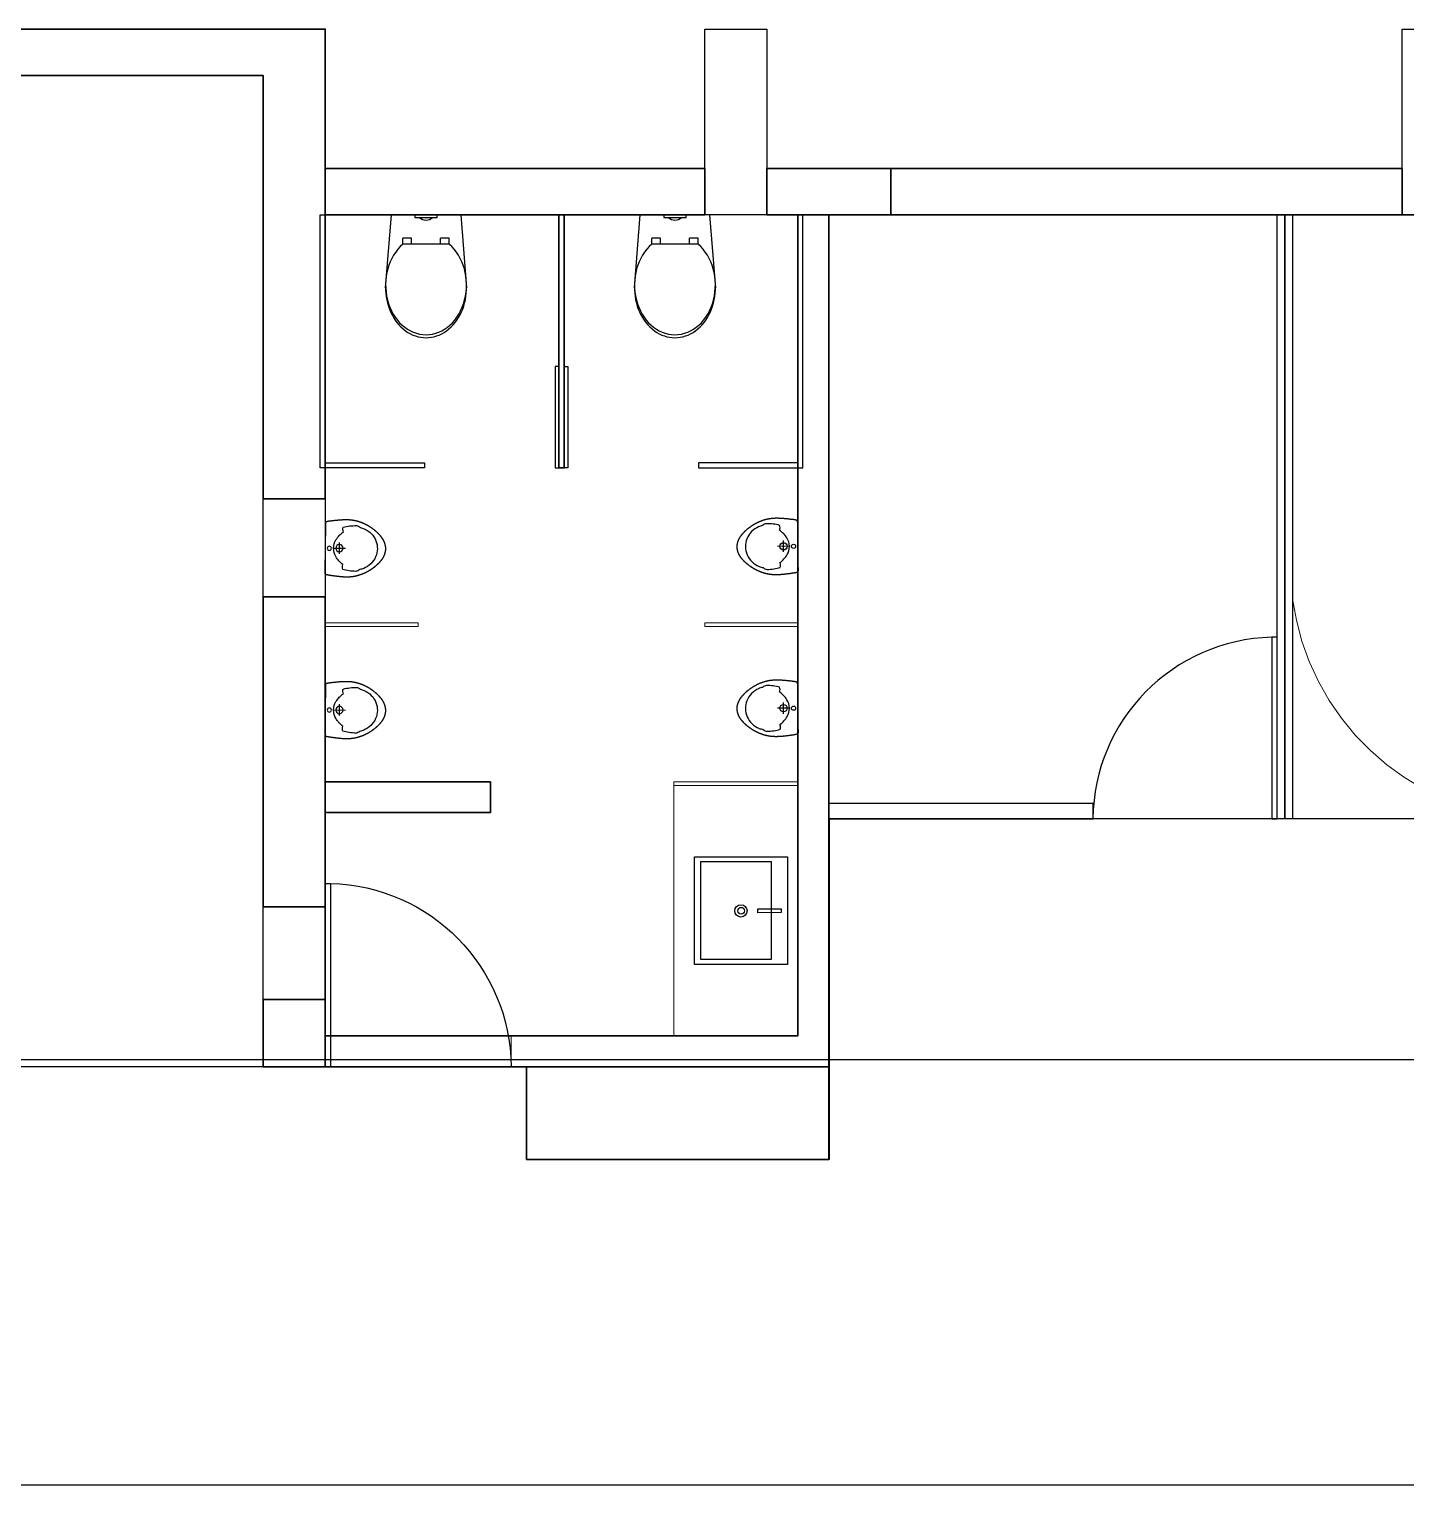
# Model space of a CAD drawing. Header units: millimetres. Extents: x 1993 to 4093, y 1262 to 2017.
# Drawn here: x 3118.9 to 3385.4, y 1462.1 to 1744.1 of the extents above; entities that cross this region are included whole.
import ezdxf

# ---------------------------------------------------------------- set-up
doc = ezdxf.new("R2010")
doc.units = ezdxf.units.MM
doc.layers.add('COLUMN', color=251, linetype='Continuous')
doc.layers.add('PLANNER', color=3, linetype='Continuous')
for name, color, linetype, lineweight in [('DOOR FLUSH TOILET 2', 32, 'Continuous', 25), ('DOOR GLASS FRAMELESS 2', 142, 'Continuous', 25), ('FLR CARPET 1', 254, 'Continuous', 15), ('FLR CARPET GRASS', 54, 'Continuous', 15), ('FLR TILE', 253, 'Continuous', 15), ('FLR VITRIFIED  2', 23, 'Continuous', 15), ('Partition_UPVC', 252, 'Continuous', 18), ('PASSAGE', 251, 'Continuous', 25), ('PHENOLIC PART WASHROOM', 251, 'Continuous', 25), ('PLATFORM', 252, 'Continuous', 18), ('SIPOREX 6in', 251, 'Continuous', 30), ('Stairs', 54, 'Continuous', 15), ('URINAL', 251, 'Continuous', 25), ('WALL', 251, 'Continuous', 30), ('WASH BASIN', 251, 'Continuous', 25), ('WC', 12, 'Continuous', 25)]:
    doc.layers.add(name, color=color, linetype=linetype, lineweight=lineweight)
doc.layers.add('PARTITION GYP 75mm', color=7, linetype='Continuous', lineweight=25, true_color=0xdb0000)

# ---------------------------------------------------------------- blocks, each defined once
blk = doc.blocks.new('Door_Flush')
at = {"layer": 'DOOR FLUSH TOILET 2'}
blk.add_lwpolyline([(35.16, 1.03), (0, 1.03), (0, 0), (35.16, 0)], close=True, dxfattribs=at)
blk.add_arc((-0.31, 0.18), 35.48, 1.3835, 89.4973, dxfattribs=at)
blk = doc.blocks.new('PHENOLIC PARTITION')
at = {"layer": 'PHENOLIC PART WASHROOM', "lineweight": 25}
for points in [[(96954.12, 10257.06), (96954.12, 10208.06), (96955.12, 10208.06), (96955.12, 10257.06)], [(96955.82, 10237.4), (96955.82, 10257.06), (96955.12, 10257.06), (96955.12, 10237.4)], [(96981.12, 10256.06), (96981.12, 10257.06), (97000.37, 10257.06), (97000.37, 10256.06)]]:
    blk.add_lwpolyline(points, close=True, dxfattribs=at)
blk.add_lwpolyline([(97000.37, 10257.06), (97001.37, 10257.06), (97001.37, 10208.06), (97000.37, 10208.06), (97000.37, 10257.06)], dxfattribs=at)
blk = doc.blocks.new('WC')
at = {"layer": 'WC', "ltscale": 0.5}
for p, q in [((-11.89, 6.72), (2.24, 7.84)), ((-11.89, 6.72), (-11.89, -6.72)), ((-7.37, 4.48), (-7.37, 2.8)), ((-6.25, 4.48), (-7.37, 4.48)), ((-6.25, 4.48), (-6.25, -4.48)), ((-11.4, 2.17), (-11.89, 2.17)), ((-11.89, 2.17), (-11.89, -2.17)), ((-11.4, -2.17), (-11.4, 2.17)), ((-6.25, 2.8), (-7.37, 2.8)), ((-11.89, -2.17), (-11.4, -2.17)), ((-6.25, -2.8), (-7.37, -2.8)), ((-7.37, -2.8), (-7.37, -4.48)), ((-6.25, -4.48), (-7.37, -4.48)), ((2.24, -7.84), (-11.89, -6.72))]:
    blk.add_line(p, q, dxfattribs=at)
blk.add_arc((-12.74, 0), 1.85, 316.7167, 43.2833, dxfattribs=at)
for centre, start_param, end_param in [((1.67, 0), 3.749838, 8.816532), ((2.24, 0), 4.68299, 7.883381)]:
    blk.add_ellipse(centre, major_axis=(9.65, 0), ratio=0.811594, start_param=start_param, end_param=end_param, dxfattribs=at)
blk = doc.blocks.new('WashBasin_Rectangular')
at = {"layer": 'WASH BASIN'}
for p, q in [((-9.09, 0.44), (-3.8, 0.5)), ((-9.08, -0.44), (-9.09, 0.44)), ((-3.8, 0.5), (-3.79, -0.38)), ((-3.79, -0.38), (-9.08, -0.44))]:
    blk.add_line(p, q, dxfattribs=at)
for points in [[(-10.49, 12.19), (10.49, 12.19), (10.49, -12.19), (-10.49, -12.19)], [(-6.83, 11.03), (9.08, 11.03), (9.08, -11.11), (-6.83, -11.11)]]:
    blk.add_lwpolyline(points, close=True, dxfattribs=at)
for centre, radius in [((0.01, 0.05), 1.39), ((-0.03, 0.01), 0.76)]:
    blk.add_circle(centre, radius, dxfattribs=at)
blk = doc.blocks.new('Urinal')
at = {"layer": 'URINAL'}
for p, q in [((-3.09, 1.05), (-3.06, -1.13)), ((-4.21, -0.04), (-1.9, 0))]:
    blk.add_line(p, q, dxfattribs=at)
blk.add_lwpolyline([(5.89, 0.11), (5.89, 0.11), (5.89, 0.07), (5.89, 0.04), (5.89, 0.01), (5.89, -0.02), (5.89, -0.05), (5.89, -0.08), (5.88, -0.11), (5.88, -0.14), (5.88, -0.18), (5.88, -0.21), (5.88, -0.24), (5.87, -0.27), (5.87, -0.3), (5.87, -0.33), (5.86, -0.36), (5.86, -0.39), (5.85, -0.42), (5.85, -0.46), (5.84, -0.49), (5.84, -0.52), (5.83, -0.55), (5.83, -0.58), (5.82, -0.61), (5.81, -0.64), (5.81, -0.68), (5.8, -0.71), (5.79, -0.74), (5.78, -0.77), (5.77, -0.8), (5.77, -0.83), (5.76, -0.86), (5.75, -0.89), (5.74, -0.93), (5.73, -0.96), (5.72, -0.99), (5.71, -1.02), (5.69, -1.05), (5.68, -1.08), (5.67, -1.11), (5.66, -1.15), (5.65, -1.18), (5.63, -1.21), (5.62, -1.24), (5.61, -1.27), (5.59, -1.3), (5.58, -1.33), (5.56, -1.37), (5.55, -1.4), (5.53, -1.43), (5.52, -1.46), (5.5, -1.49), (5.48, -1.52), (5.47, -1.55), (5.45, -1.59), (5.43, -1.62), (5.41, -1.65), (5.4, -1.68), (5.38, -1.71), (5.36, -1.74), (5.34, -1.78), (5.32, -1.81), (5.3, -1.84), (5.28, -1.87), (5.26, -1.9), (5.24, -1.93), (5.21, -1.97), (5.19, -2), (5.17, -2.03), (5.15, -2.06), (5.12, -2.09), (5.1, -2.12), (5.08, -2.16), (5.05, -2.19), (5.03, -2.22), (5, -2.25), (4.98, -2.28), (4.95, -2.31), (4.93, -2.35), (4.9, -2.38), (4.87, -2.41), (4.85, -2.44), (4.82, -2.47), (4.79, -2.5), (4.76, -2.53), (4.74, -2.57), (4.71, -2.6), (4.68, -2.63), (4.65, -2.66), (4.62, -2.69), (4.59, -2.72), (4.56, -2.75), (4.53, -2.78), (4.5, -2.81), (4.47, -2.84), (4.44, -2.87), (4.41, -2.91), (4.38, -2.94), (4.35, -2.97), (4.32, -3), (4.29, -3.03), (4.25, -3.06), (4.22, -3.09), (4.19, -3.12), (4.16, -3.15), (4.13, -3.18), (4.09, -3.2), (4.06, -3.23), (4.03, -3.26), (3.99, -3.29), (3.96, -3.32), (3.93, -3.35), (3.89, -3.38), (3.86, -3.41), (3.82, -3.44), (3.79, -3.46), (3.76, -3.49), (3.72, -3.52), (3.69, -3.55), (3.65, -3.57), (3.62, -3.6), (3.58, -3.63), (3.55, -3.66), (3.51, -3.68), (3.48, -3.71), (3.44, -3.74), (3.4, -3.76), (3.37, -3.79), (3.33, -3.81), (3.3, -3.84), (3.26, -3.87), (3.23, -3.89), (3.19, -3.92), (3.15, -3.94), (3.12, -3.97), (3.08, -3.99), (3.05, -4.02), (3.01, -4.04), (2.97, -4.06), (2.94, -4.09), (2.9, -4.11), (2.86, -4.13), (2.83, -4.16), (2.79, -4.18), (2.76, -4.2), (2.72, -4.23), (2.68, -4.25), (2.65, -4.27), (2.61, -4.29), (2.57, -4.31), (2.53, -4.34), (2.5, -4.36), (2.46, -4.38), (2.42, -4.4), (2.39, -4.42), (2.35, -4.44), (2.31, -4.46), (2.28, -4.48), (2.24, -4.5), (2.2, -4.52), (2.16, -4.54), (2.13, -4.56), (2.09, -4.58), (2.05, -4.6), (2.01, -4.62), (1.98, -4.64), (1.94, -4.65), (1.9, -4.67), (1.86, -4.69), (1.83, -4.71), (1.79, -4.73), (1.75, -4.74), (1.71, -4.76), (1.68, -4.78), (1.64, -4.8), (1.6, -4.81), (1.56, -4.83), (1.52, -4.84), (1.49, -4.86), (1.45, -4.88), (1.41, -4.89), (1.37, -4.91), (1.34, -4.92), (1.3, -4.94), (1.26, -4.95), (1.22, -4.97), (1.18, -4.98), (1.15, -5), (1.11, -5.01), (1.07, -5.02), (1.03, -5.04), (0.99, -5.05), (0.96, -5.07), (0.92, -5.08), (0.88, -5.09), (0.84, -5.1), (0.8, -5.12), (0.76, -5.13), (0.73, -5.14), (0.69, -5.15), (0.65, -5.17), (0.61, -5.18), (0.57, -5.19), (0.54, -5.2), (0.5, -5.21), (0.46, -5.22), (0.42, -5.23), (0.38, -5.24), (0.34, -5.25), (0.3, -5.26), (0.26, -5.27), (0.23, -5.28), (0.19, -5.29), (0.15, -5.3), (0.11, -5.31), (0.07, -5.32), (0.03, -5.33), (-0.01, -5.34), (-0.05, -5.34), (-0.09, -5.35), (-0.13, -5.36), (-0.17, -5.37), (-0.21, -5.37), (-0.25, -5.38), (-0.29, -5.39), (-0.33, -5.4), (-0.37, -5.4), (-0.41, -5.41), (-0.45, -5.42), (-0.49, -5.42), (-0.53, -5.43), (-0.57, -5.43), (-0.62, -5.44), (-0.66, -5.44), (-0.7, -5.45), (-0.74, -5.45), (-0.78, -5.46), (-0.83, -5.46), (-0.87, -5.47), (-0.91, -5.47), (-0.95, -5.47), (-1, -5.48), (-1.04, -5.48), (-1.09, -5.48), (-1.13, -5.49), (-1.17, -5.49), (-1.22, -5.49), (-1.26, -5.5), (-1.31, -5.5), (-1.35, -5.5), (-1.4, -5.5), (-1.44, -5.5), (-1.49, -5.5), (-1.53, -5.51), (-1.58, -5.51), (-1.63, -5.51), (-1.67, -5.51), (-1.72, -5.51), (-1.77, -5.51), (-1.82, -5.51), (-1.86, -5.51), (-1.91, -5.51), (-1.96, -5.51), (-2.01, -5.51), (-2.06, -5.51), (-2.1, -5.5), (-2.15, -5.5), (-2.2, -5.5), (-2.25, -5.5), (-2.3, -5.5), (-2.35, -5.5), (-2.4, -5.49), (-2.45, -5.49), (-2.5, -5.49), (-2.55, -5.49), (-2.6, -5.48), (-2.65, -5.48), (-2.7, -5.48), (-2.75, -5.48), (-2.79, -5.47), (-2.84, -5.47), (-2.89, -5.47), (-2.94, -5.46), (-2.99, -5.46), (-3.04, -5.45), (-3.09, -5.45), (-3.14, -5.45), (-3.19, -5.44), (-3.24, -5.44), (-3.28, -5.43), (-3.33, -5.43), (-3.38, -5.43), (-3.43, -5.42), (-3.47, -5.42), (-3.52, -5.41), (-3.57, -5.41), (-3.62, -5.4), (-3.66, -5.4), (-3.71, -5.4), (-3.75, -5.39), (-3.8, -5.39), (-3.84, -5.38), (-3.89, -5.38), (-3.93, -5.37), (-3.98, -5.37), (-4.02, -5.36), (-4.06, -5.36), (-4.1, -5.35), (-4.15, -5.35), (-4.19, -5.35), (-4.23, -5.34), (-4.27, -5.34), (-4.31, -5.33), (-4.35, -5.33), (-4.39, -5.32), (-4.42, -5.32), (-4.46, -5.31), (-4.5, -5.31), (-4.53, -5.31), (-4.57, -5.3), (-4.61, -5.3), (-4.64, -5.29), (-4.67, -5.29), (-4.71, -5.29), (-4.74, -5.28), (-4.77, -5.28), (-4.8, -5.27), (-4.83, -5.27), (-4.86, -5.27), (-4.89, -5.26), (-4.92, -5.26), (-4.95, -5.26), (-4.98, -5.25), (-5.01, -5.25), (-5.03, -5.25), (-5.06, -5.24), (-5.09, -5.24), (-5.11, -5.23), (-5.14, -5.23), (-5.16, -5.23), (-5.18, -5.22), (-5.21, -5.22), (-5.23, -5.21), (-5.25, -5.21), (-5.27, -5.21), (-5.3, -5.2), (-5.32, -5.2), (-5.34, -5.19), (-5.36, -5.19), (-5.38, -5.19), (-5.4, -5.18), (-5.42, -5.18), (-5.44, -5.17), (-5.46, -5.17), (-5.48, -5.16), (-5.5, -5.16), (-5.52, -5.15), (-5.53, -5.14), (-5.55, -5.14), (-5.57, -5.13), (-5.59, -5.13), (-5.6, -5.12), (-5.62, -5.11), (-5.64, -5.11), (-5.65, -5.1), (-5.67, -5.09), (-5.68, -5.09), (-5.7, -5.08), (-5.71, -5.08), (-5.72, -5.07), (-5.73, -5.06), (-5.74, -5.04), (-5.75, -4.97), (-5.75, -4.85), (-5.76, -4.65), (-5.77, -4.36), (-5.77, -3.95), (-5.78, -3.4), (-5.79, -2.71), (-5.81, -1.9), (-5.82, -1.01), (-5.83, -0.09), (-5.83, -0.06), (-5.83, -0.03), (-5.85, 0.9), (-5.86, 1.78), (-5.87, 2.59), (-5.88, 3.28), (-5.88, 3.83), (-5.89, 4.24), (-5.89, 4.54), (-5.89, 4.74), (-5.88, 4.86), (-5.88, 4.92), (-5.87, 4.95), (-5.86, 4.96), (-5.85, 4.96), (-5.84, 4.97), (-5.83, 4.97), (-5.81, 4.98), (-5.8, 4.99), (-5.78, 4.99), (-5.76, 5), (-5.75, 5.01), (-5.73, 5.02), (-5.71, 5.02), (-5.69, 5.03), (-5.68, 5.03), (-5.66, 5.04), (-5.64, 5.05), (-5.62, 5.05), (-5.6, 5.06), (-5.58, 5.06), (-5.56, 5.07), (-5.54, 5.07), (-5.52, 5.08), (-5.5, 5.09), (-5.48, 5.09), (-5.46, 5.09), (-5.44, 5.1), (-5.42, 5.1), (-5.4, 5.11), (-5.37, 5.11), (-5.35, 5.12), (-5.33, 5.12), (-5.3, 5.13), (-5.28, 5.13), (-5.26, 5.14), (-5.23, 5.14), (-5.21, 5.15), (-5.18, 5.15), (-5.15, 5.15), (-5.13, 5.16), (-5.1, 5.16), (-5.07, 5.17), (-5.04, 5.17), (-5.01, 5.18), (-4.98, 5.18), (-4.95, 5.19), (-4.92, 5.19), (-4.89, 5.19), (-4.85, 5.2), (-4.82, 5.2), (-4.79, 5.21), (-4.75, 5.21), (-4.72, 5.22), (-4.68, 5.22), (-4.65, 5.23), (-4.61, 5.24), (-4.57, 5.24), (-4.53, 5.25), (-4.5, 5.25), (-4.46, 5.26), (-4.42, 5.26), (-4.38, 5.27), (-4.34, 5.27), (-4.29, 5.28), (-4.25, 5.29), (-4.21, 5.29), (-4.17, 5.3), (-4.13, 5.3), (-4.08, 5.31), (-4.04, 5.31), (-3.99, 5.32), (-3.95, 5.33), (-3.9, 5.33), (-3.86, 5.34), (-3.81, 5.34), (-3.77, 5.35), (-3.72, 5.35), (-3.67, 5.36), (-3.63, 5.37), (-3.58, 5.37), (-3.53, 5.38), (-3.48, 5.38), (-3.44, 5.39), (-3.39, 5.39), (-3.34, 5.4), (-3.29, 5.4), (-3.24, 5.41), (-3.19, 5.41), (-3.14, 5.42), (-3.1, 5.42), (-3.05, 5.43), (-3, 5.43), (-2.95, 5.44), (-2.9, 5.44), (-2.85, 5.45), (-2.8, 5.45), (-2.75, 5.46), (-2.7, 5.46), (-2.65, 5.46), (-2.6, 5.47), (-2.55, 5.47), (-2.5, 5.48), (-2.45, 5.48), (-2.41, 5.48), (-2.36, 5.49), (-2.31, 5.49), (-2.26, 5.49), (-2.21, 5.49), (-2.16, 5.5), (-2.11, 5.5), (-2.07, 5.5), (-2.02, 5.5), (-1.97, 5.5), (-1.92, 5.5), (-1.87, 5.51), (-1.83, 5.51), (-1.78, 5.51), (-1.73, 5.51), (-1.69, 5.51), (-1.64, 5.51), (-1.6, 5.51), (-1.55, 5.51), (-1.51, 5.51), (-1.46, 5.51), (-1.42, 5.51), (-1.37, 5.5), (-1.33, 5.5), (-1.28, 5.5), (-1.24, 5.5), (-1.2, 5.5), (-1.15, 5.5), (-1.11, 5.49), (-1.07, 5.49), (-1.02, 5.49), (-0.98, 5.49), (-0.94, 5.48), (-0.9, 5.48), (-0.85, 5.47), (-0.81, 5.47), (-0.77, 5.47), (-0.73, 5.46), (-0.69, 5.46), (-0.64, 5.45), (-0.6, 5.45), (-0.56, 5.44), (-0.52, 5.44), (-0.48, 5.43), (-0.44, 5.43), (-0.4, 5.42), (-0.36, 5.41), (-0.32, 5.41), (-0.28, 5.4), (-0.24, 5.4), (-0.2, 5.39), (-0.16, 5.38), (-0.12, 5.37), (-0.08, 5.37), (-0.04, 5.36), (0, 5.35), (0.04, 5.34), (0.08, 5.33), (0.12, 5.33), (0.16, 5.32), (0.19, 5.31), (0.23, 5.3), (0.27, 5.29), (0.31, 5.28), (0.35, 5.27), (0.39, 5.26), (0.43, 5.25), (0.47, 5.24), (0.5, 5.23), (0.54, 5.22), (0.58, 5.21), (0.62, 5.2), (0.66, 5.19), (0.7, 5.17), (0.74, 5.16), (0.77, 5.15), (0.81, 5.14), (0.85, 5.13), (0.89, 5.11), (0.93, 5.1), (0.97, 5.09), (1, 5.07), (1.04, 5.06), (1.08, 5.05), (1.12, 5.03), (1.16, 5.02), (1.2, 5.01), (1.23, 4.99), (1.27, 4.98), (1.31, 4.96), (1.35, 4.95), (1.39, 4.93), (1.43, 4.92), (1.46, 4.9), (1.5, 4.89), (1.54, 4.87), (1.58, 4.86), (1.62, 4.84), (1.65, 4.82), (1.69, 4.81), (1.73, 4.79), (1.77, 4.77), (1.81, 4.76), (1.84, 4.74), (1.88, 4.72), (1.92, 4.7), (1.96, 4.68), (2, 4.67), (2.03, 4.65), (2.07, 4.63), (2.11, 4.61), (2.15, 4.59), (2.19, 4.57), (2.22, 4.55), (2.26, 4.53), (2.3, 4.51), (2.34, 4.49), (2.37, 4.47), (2.41, 4.45), (2.45, 4.43), (2.49, 4.41), (2.52, 4.39), (2.56, 4.37), (2.6, 4.35), (2.64, 4.33), (2.67, 4.31), (2.71, 4.28), (2.75, 4.26), (2.78, 4.24), (2.82, 4.22), (2.86, 4.19), (2.89, 4.17), (2.93, 4.15), (2.97, 4.12), (3.01, 4.1), (3.04, 4.08), (3.08, 4.05), (3.12, 4.03), (3.15, 4), (3.19, 3.98), (3.22, 3.95), (3.26, 3.93), (3.3, 3.9), (3.33, 3.88), (3.37, 3.85), (3.41, 3.83), (3.44, 3.8), (3.48, 3.78), (3.51, 3.75), (3.55, 3.72), (3.58, 3.7), (3.62, 3.67), (3.65, 3.64), (3.69, 3.62), (3.73, 3.59), (3.76, 3.56), (3.79, 3.53), (3.83, 3.51), (3.86, 3.48), (3.9, 3.45), (3.93, 3.42), (3.97, 3.39), (4, 3.37), (4.03, 3.34), (4.07, 3.31), (4.1, 3.28), (4.13, 3.25), (4.17, 3.22), (4.2, 3.19), (4.23, 3.16), (4.26, 3.13), (4.3, 3.11), (4.33, 3.08), (4.36, 3.05), (4.39, 3.02), (4.42, 2.99), (4.45, 2.96), (4.48, 2.93), (4.51, 2.9), (4.54, 2.87), (4.57, 2.84), (4.6, 2.81), (4.63, 2.78), (4.66, 2.75), (4.69, 2.72), (4.72, 2.68), (4.75, 2.65), (4.78, 2.62), (4.8, 2.59), (4.83, 2.56), (4.86, 2.53), (4.88, 2.5), (4.91, 2.47), (4.94, 2.44), (4.96, 2.41), (4.99, 2.38), (5.01, 2.35), (5.04, 2.31), (5.06, 2.28), (5.09, 2.25), (5.11, 2.22), (5.13, 2.19), (5.16, 2.16), (5.18, 2.13), (5.2, 2.1), (5.22, 2.07), (5.24, 2.04), (5.27, 2), (5.29, 1.97), (5.31, 1.94), (5.33, 1.91), (5.35, 1.88), (5.37, 1.85), (5.38, 1.82), (5.4, 1.79), (5.42, 1.76), (5.44, 1.72), (5.46, 1.69), (5.47, 1.66), (5.49, 1.63), (5.51, 1.6), (5.52, 1.57), (5.54, 1.54), (5.55, 1.51), (5.57, 1.48), (5.58, 1.45), (5.6, 1.41), (5.61, 1.38), (5.62, 1.35), (5.64, 1.32), (5.65, 1.29), (5.66, 1.26), (5.67, 1.23), (5.69, 1.2), (5.7, 1.17), (5.71, 1.13), (5.72, 1.1), (5.73, 1.07), (5.74, 1.04), (5.75, 1.01), (5.76, 0.98), (5.77, 0.95), (5.78, 0.92), (5.78, 0.89), (5.79, 0.85), (5.8, 0.82), (5.81, 0.79), (5.81, 0.76), (5.82, 0.73), (5.83, 0.7), (5.83, 0.67), (5.84, 0.64), (5.84, 0.61), (5.85, 0.57), (5.85, 0.54), (5.86, 0.51), (5.86, 0.48), (5.87, 0.45), (5.87, 0.42), (5.87, 0.39), (5.88, 0.36), (5.88, 0.33), (5.88, 0.29), (5.88, 0.26), (5.88, 0.23), (5.89, 0.2), (5.89, 0.17), (5.89, 0.14), (5.89, 0.11)], close=True, dxfattribs=at)
blk.add_lwpolyline([(-4.21, -0.04, 0.002604), (-4.21, -0.07, 0.135892), (-3.75, -1.65, 0.106941), (-2.3, -3.15, 0.190863), (-2.33, -4.08, 0.069767), (0.2, -4.4, 0.208577), (0.98, -4.04, 0.045976), (1.73, -3.79, 0.098109), (3.09, -2.86, 0.098867), (3.99, -1.47, 0.095968), (4.28, 0.08, 0.095968), (3.94, 1.63, 0.098867), (3.01, 2.99, 0.098109), (1.62, 3.89, 0.045976), (0.86, 4.11, 0.208577), (0.08, 4.46, 0.069767), (-2.44, 4.07, 0.190863), (-2.39, 3.13, 0.106941), (-3.79, 1.59, 0.135892), (-4.21, 0, 0.002604)], format="xyb", close=True, dxfattribs=at)
for centre, radius in [((-5.02, -0.01), 0.406), ((-3.08, -0.02), 0.708)]:
    blk.add_circle(centre, radius, dxfattribs=at)
blk = doc.blocks.new('Door_Glass')
at = {"layer": 'DOOR GLASS FRAMELESS 2'}
blk.add_lwpolyline([(35.16, 1.03), (0, 1.03), (0, 0), (35.16, 0)], close=True, dxfattribs=at)
blk.add_arc((-0.31, 0.18), 35.48, 1.3835, 89.4973, dxfattribs=at)
blk = doc.blocks.new('CUBICLE ZONE 02')
at = {"layer": 'PLANNER', "ltscale": 25}
blk.add_lwpolyline([(97448.69, 8762.75), (97630.44, 8762.75), (97630.44, 8645.77), (97448.69, 8645.77)], close=True, dxfattribs=at)
blk = doc.blocks.new('STORE ROOM')
at = {"layer": 'PLANNER', "ltscale": 25}
blk.add_lwpolyline([(97360.36, 8762.75), (97448.69, 8762.75), (97448.69, 8645.77), (97360.36, 8645.77)], close=True, dxfattribs=at)
blk = doc.blocks.new('MALE WASHROOM')
at = {"layer": 'PLANNER', "ltscale": 25}
blk.add_lwpolyline([(97262.86, 8597.75), (97360.37, 8597.75), (97360.37, 8762.75), (97262.86, 8762.75)], close=True, dxfattribs=at)
blk = doc.blocks.new('WORKSTATION AREA 02')
at = {"ltscale": 25}
blk.add_lwpolyline([(96613.36, 8352.75), (98143.35, 8352.75), (98143.35, 8599.07), (96613.36, 8599.07)], close=True, dxfattribs=at)

msp = doc.modelspace()

# ---------------------------------------------------------------- linework, layer by layer
at = {"layer": 'COLUMN', "ltscale": 25}
for points in [[(3249.7, 1744.09), (3261.7, 1744.09), (3261.7, 1708.09), (3249.7, 1708.09)], [(3384.7, 1744.09), (3396.7, 1744.09), (3396.7, 1708.09), (3384.7, 1708.09)], [(3164.2, 1653.09), (3176.2, 1653.09), (3176.2, 1634.09), (3164.2, 1634.09)], [(3164.2, 1574.09), (3176.2, 1574.09), (3176.2, 1556.09), (3164.2, 1556.09)], [(3215.2, 1525.09), (3273.7, 1525.09), (3273.7, 1543.09), (3215.2, 1543.09)]]:
    msp.add_lwpolyline(points, close=True, dxfattribs=at)
at = {"layer": 'FLR CARPET 1'}
msp.add_lwpolyline([(3363.52, 1708.09), (3363.52, 1633.75), (3364.25, 1629.6), (3365.33, 1625.52), (3366.75, 1621.56), (3368.51, 1617.73), (3370.59, 1614.06), (3372.98, 1610.59), (3375.66, 1607.34), (3378.6, 1604.32), (3381.79, 1601.57), (3385.21, 1599.1), (3388.82, 1596.94), (3392.61, 1595.09), (3396.54, 1593.57), (3400.59, 1592.39), (3404.72, 1591.57), (3408.91, 1591.1), (3453.35, 1591.11), (3453.35, 1708.09)], close=True, dxfattribs=at)
at = {"layer": 'FLR CARPET GRASS'}
msp.add_lwpolyline([(3381.79, 1601.57), (3378.6, 1604.32), (3375.66, 1607.34), (3372.98, 1610.59), (3370.59, 1614.06), (3368.51, 1617.73), (3366.75, 1621.56), (3365.33, 1625.52), (3364.25, 1629.6), (3363.52, 1633.75), (3363.52, 1591.1), (3408.89, 1591.1), (3404.72, 1591.57), (3400.59, 1592.39), (3396.54, 1593.57), (3392.61, 1595.09), (3388.82, 1596.94), (3385.21, 1599.1)], close=True, dxfattribs=at)
at = {"layer": 'FLR TILE', "ltscale": 25}
msp.add_lwpolyline([(3324.87, 1591.12), (3324.87, 1594.1), (3273.7, 1594.1), (3273.7, 1708.09), (3360.52, 1708.09), (3360.52, 1591.09)], close=True, dxfattribs=at)
at = {"layer": 'FLR VITRIFIED  2', "ltscale": 25}
msp.add_lwpolyline([(3176.2, 1543.09), (3212.2, 1543.09), (3212.2, 1549.09), (3267.7, 1549.09), (3267.7, 1708.09), (3176.2, 1708.09)], close=True, dxfattribs=at)
at = {"layer": 'PARTITION GYP 75mm', "ltscale": 25}
for points in [[(3360.52, 1708.09), (3363.52, 1708.09), (3363.52, 1591.1), (3360.52, 1591.1)], [(3273.7, 1591.09), (3324.87, 1591.09), (3324.87, 1594.1), (3273.7, 1594.1)]]:
    msp.add_lwpolyline(points, close=True, dxfattribs=at)
at = {"layer": 'Partition_UPVC', "ltscale": 25}
for points in [[(3176.2, 1629.09), (3194.2, 1629.09), (3194.2, 1628.34), (3176.2, 1628.34)], [(3249.7, 1629.09), (3267.7, 1629.09), (3267.7, 1628.34), (3249.7, 1628.34)], [(3243.7, 1598.31), (3267.7, 1598.31), (3267.7, 1597.54), (3243.7, 1597.54)]]:
    msp.add_lwpolyline(points, close=True, dxfattribs=at)
at = {"layer": 'PASSAGE'}
for points in [[(4056.69, 1591.12), (3273.78, 1591.1), (3273.78, 1525.09), (3215.2, 1525.09), (3215.2, 1543.09), (2998.2, 1543.09)], [(2770.2, 1462.09), (3398.2, 1462.09), (3409.58, 1475.77), (3422.1, 1488.42), (3435.67, 1499.94), (3450.17, 1510.26), (3465.51, 1519.28), (3481.57, 1526.96), (3498.23, 1533.22), (3515.37, 1538.03), (3532.85, 1541.34), (3550.56, 1543.14), (3905.37, 1543.14)]]:
    msp.add_lwpolyline(points, dxfattribs=at)
at = {"layer": 'PLATFORM', "ltscale": 25}
msp.add_lwpolyline([(3243.7, 1597.54), (3267.7, 1597.54), (3267.7, 1549.03), (3243.7, 1549.03)], close=True, dxfattribs=at)
at = {"layer": 'SIPOREX 6in', "ltscale": 25}
msp.add_lwpolyline([(3176.2, 1543.09), (3273.7, 1543.09), (3273.7, 1708.09), (3267.7, 1708.09), (3267.7, 1549.09), (3176.2, 1549.09)], close=True, dxfattribs=at)
at = {"layer": 'Stairs', "ltscale": 25}
msp.add_lwpolyline([(3010.2, 1543.09), (3164.2, 1543.09), (3164.2, 1735.09), (3010.2, 1735.09)], close=True, dxfattribs=at)
at = {"layer": 'WALL', "ltscale": 25}
for points in [[(2998.2, 1653.09), (2998.2, 1744.09), (3176.2, 1744.09), (3176.2, 1653.09), (3164.2, 1653.09), (3164.2, 1735.09), (3010.2, 1735.09), (3010.2, 1653.09)], [(3249.7, 1717.09), (3176.2, 1717.09), (3176.2, 1708.09), (3249.7, 1708.09)], [(3261.7, 1708.09), (3285.7, 1708.09), (3285.7, 1717.09), (3261.7, 1717.09)], [(3285.7, 1717.09), (3384.7, 1717.09), (3384.7, 1708.09), (3285.7, 1708.09)], [(3164.2, 1574.09), (3176.2, 1574.09), (3176.2, 1634.09), (3164.2, 1634.09)], [(3208.2, 1598.31), (3176.2, 1598.31), (3176.2, 1592.31), (3208.2, 1592.31)], [(3164.2, 1543.09), (3176.2, 1543.09), (3176.2, 1556.09), (3164.2, 1556.09)]]:
    msp.add_lwpolyline(points, close=True, dxfattribs=at)

# ---------------------------------------------------------------- block references
at = {"layer": 'DOOR FLUSH TOILET 2', "xscale": -1.009668197039369, "yscale": 1.009668197039369, "zscale": 1.009668197039369, "rotation": 270}
msp.add_blockref('Door_Flush', (3176.2, 1543.09), dxfattribs=at)
at = {"layer": 'DOOR GLASS FRAMELESS 2', "rotation": 90.00000000000004}
msp.add_blockref('Door_Glass', (3360.52, 1591.12), dxfattribs=at)
at = {"layer": 'Partition_UPVC', "rotation": 180}
msp.add_blockref('PHENOLIC PARTITION', (100176.57, 11916.15), dxfattribs=at)
at = {"layer": 'Partition_UPVC', "xscale": -1, "rotation": 180}
msp.add_blockref('PHENOLIC PARTITION', (-93732.67, 11916.15), dxfattribs=at)
at = {"layer": 'PLANNER'}
for name in ['MALE WASHROOM', 'STORE ROOM', 'CUBICLE ZONE 02', 'WORKSTATION AREA 02']:
    msp.add_blockref(name, (-94086.66, -7054.66), dxfattribs=at)
at = {"layer": 'URINAL', "xscale": -1, "rotation": 180}
for p in [(3182.03, 1643.51), (3182.03, 1612.17)]:
    msp.add_blockref('Urinal', p, dxfattribs=at)
at = {"layer": 'URINAL', "rotation": 180}
for p in [(3261.86, 1643.88), (3261.86, 1612.53)]:
    msp.add_blockref('Urinal', p, dxfattribs=at)
at = {"layer": 'WASH BASIN', "xscale": 0.8561577961579891, "yscale": 0.8561577961579891, "zscale": 0.8561577961579891, "rotation": 180}
msp.add_blockref('WashBasin_Rectangular', (3256.71, 1573.32), dxfattribs=at)
at = {"layer": 'WC', "rotation": 270}
for p in [(3195.73, 1696.2), (3243.92, 1696.2)]:
    msp.add_blockref('WC', p, dxfattribs=at)

doc.saveas('drawing.dxf')
